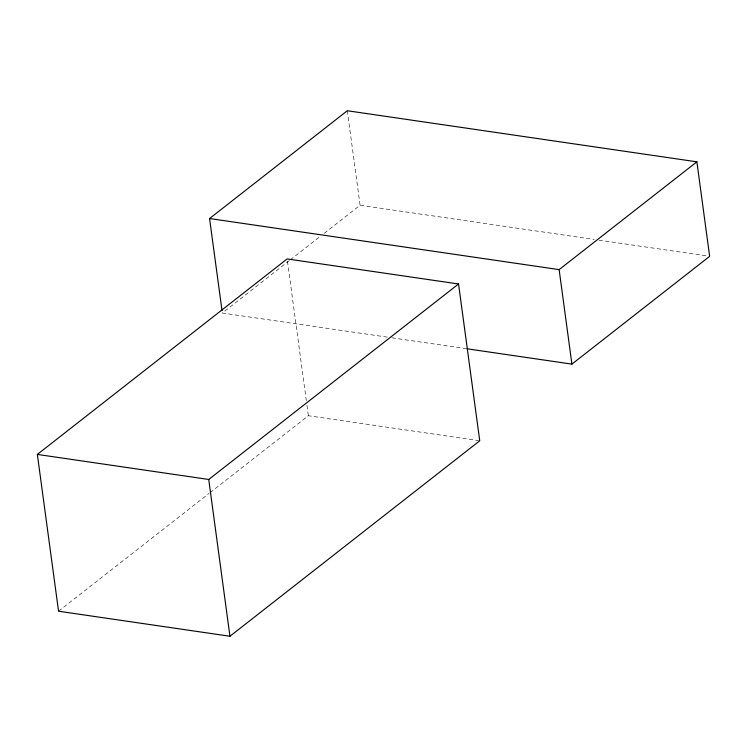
<?xml version="1.0" encoding="UTF-8"?>
<svg xmlns="http://www.w3.org/2000/svg" width="747" height="747" viewBox="0 0 747 747"><rect width="100%" height="100%" fill="white"/><g stroke="black" fill="none" stroke-linecap="round" stroke-linejoin="round"><path stroke-width="0.56" stroke-dasharray="3.73 2.8" d="M289.378 260.572L222.345 313.03L387.32 337.14M290.294 259.853L320.603 236.136M324.273 233.269L360.082 205.238L594.285 239.47M58.546 611.214L209.16 493.347M210.084 492.628L308.352 415.724L478.594 440.609M598.898 240.142L707.344 255.988M391.932 337.821L465.773 348.606M347.308 110.743L360.082 205.238M287.464 261.235L306.326 400.737M306.942 405.35L308.352 415.724"/><path stroke-width="1.12" d="M222.036 310.724L209.571 218.535L347.308 110.743L696.876 161.828L709.65 256.333L571.913 364.125L466.922 348.774M37.35 454.419L287.147 258.929L458.546 283.981L479.742 440.777L229.945 636.257L58.546 611.214L37.35 454.419L208.74 479.471L458.546 283.981M209.571 218.535L559.129 269.62L696.876 161.828M559.129 269.62L571.913 364.125M208.74 479.471L229.945 636.257"/></g></svg>
